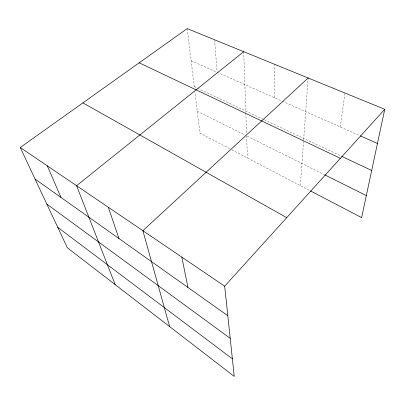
<?xml version="1.0" encoding="UTF-8"?>
<svg xmlns="http://www.w3.org/2000/svg" width="405" height="405" viewBox="0 0 405 405"><rect width="100%" height="100%" fill="white"/><g stroke="black" fill="none" stroke-linecap="round" stroke-linejoin="round"><path stroke-width="0.3" stroke-dasharray="2.02 1.52" d="M274.301 97.681L274.833 64.39M300.333 185.611L303.623 140.297M303.669 139.674L308.144 77.998M340.311 126.978L345.009 93.059M191.135 60.76L216.619 72.075M217.186 72.328L281.728 100.977M282.295 101.23L359.741 135.604M194.299 86.731L263.766 119.536M264.328 119.799L341.111 156.057M197.286 111.264L244.954 135.042M247.202 136.161L324.202 174.57M229.701 148.716L199.954 133.179L194.896 91.636M231.913 149.875L309.865 190.593M187.216 28.598L194.446 87.956M214.564 39.771L217.136 71.7M243.709 51.673L245.82 112.281M245.845 112.904L246.559 133.402M246.645 135.883L247.415 157.97"/><path stroke-width="0.61" d="M384.75 109.294L224.684 286.203L234.237 376.402L67.346 247.764L20.25 147.496L187.216 28.598L384.75 109.294L361.625 217.627L310.422 190.882M308.144 77.998L142.874 230.698L169.649 326.622M243.709 51.673L76.58 185.718L115.192 284.644M360.313 135.857L377.455 143.466M341.678 156.325L371.684 170.495M139.178 62.805L340.377 158.335M324.759 174.849L366.328 195.585M82.903 102.88L286.7 217.657M20.25 147.496L224.684 286.203M35.088 179.091L227.807 315.708M46.838 204.1L230.207 338.342M57.748 227.332L232.374 358.82M47.314 165.863L60.998 197.458M108.322 207.254L118.954 238.545M181.825 257.124L187.971 287.469"/></g></svg>
